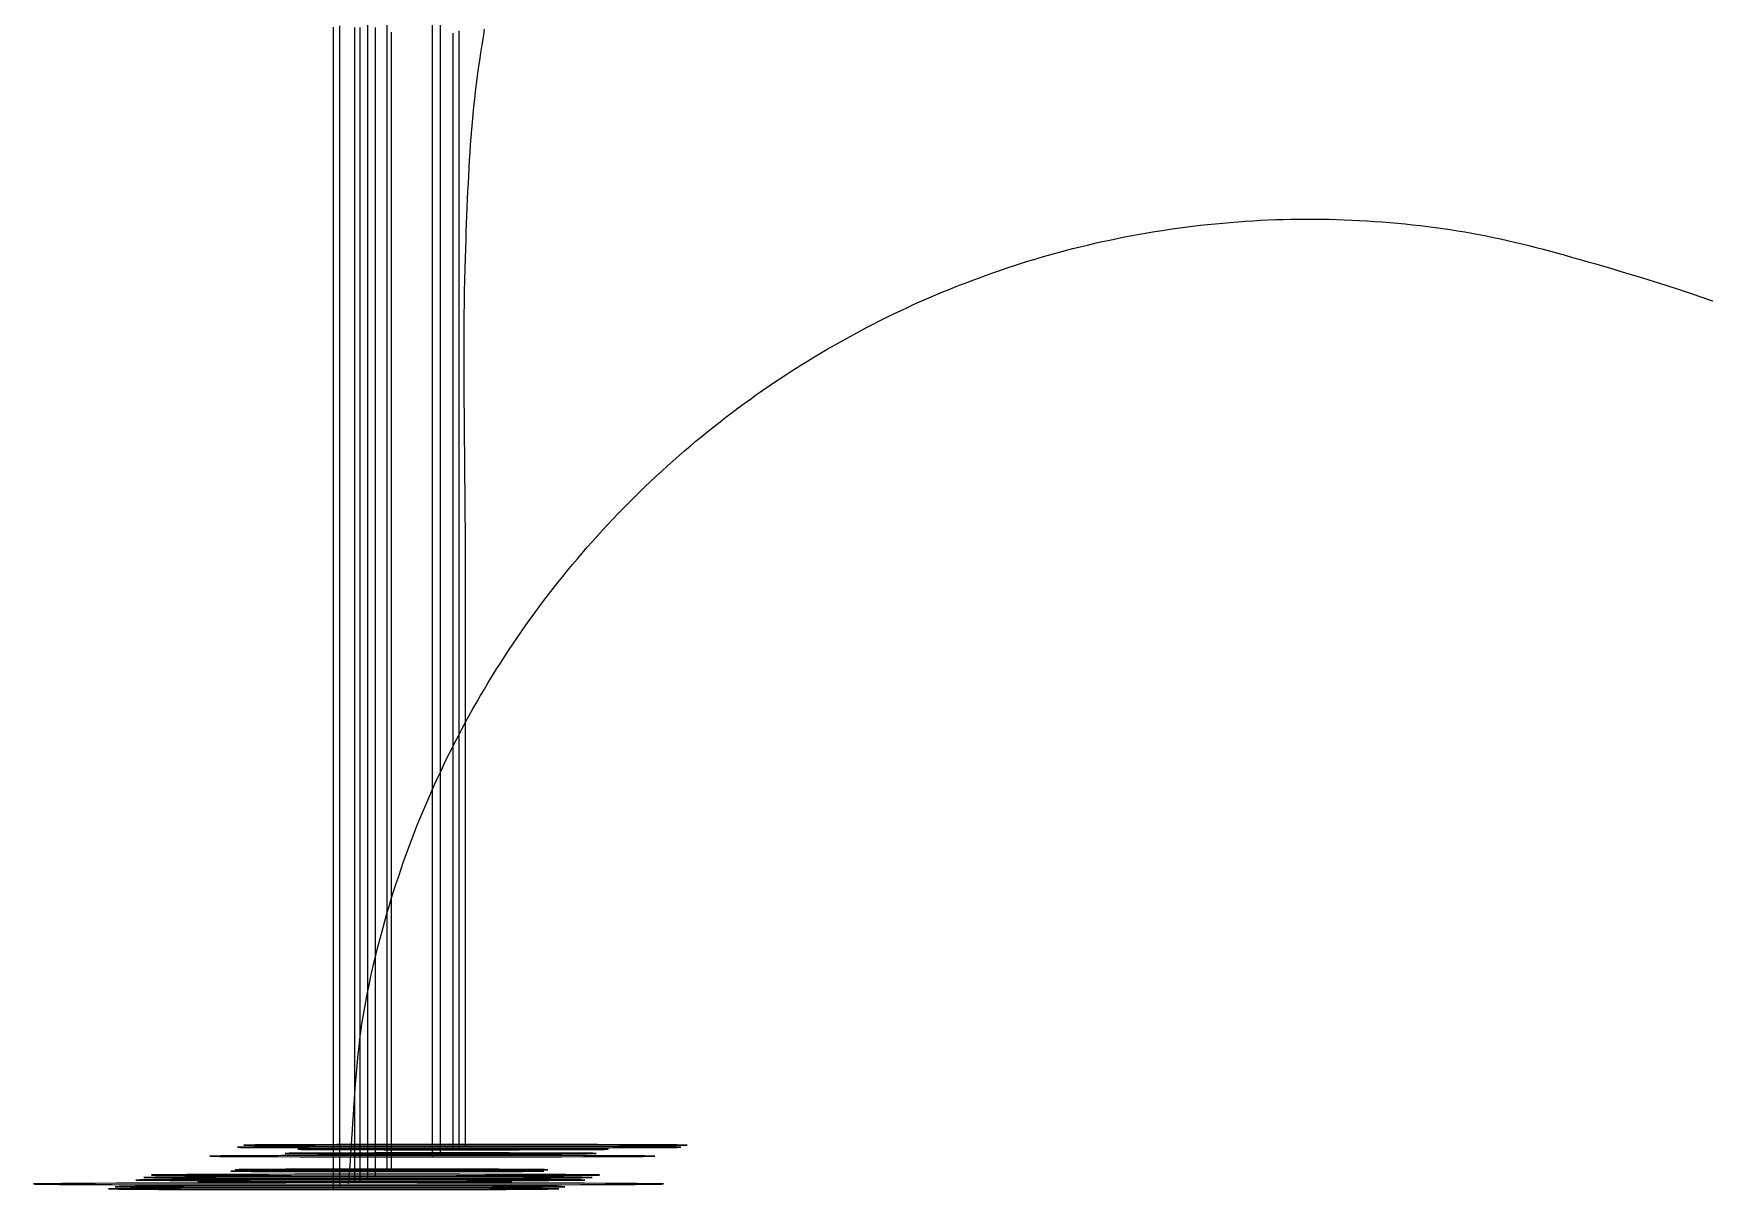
# Model space of a CAD drawing. Header units: millimetres. Extents: x -253 to 256, y -315 to 312.
# Drawn here: x -195.32 to -157.93, y -62.55 to -36.68 of the extents above; entities that cross this region are included whole.
import ezdxf

# ---------------------------------------------------------------- set-up
doc = ezdxf.new("R2010")
doc.units = ezdxf.units.MM
doc.layers.add('SKETCH', color=5, linetype='Continuous')

msp = doc.modelspace()

# ---------------------------------------------------------------- linework, layer by layer
at = {"layer": 'SKETCH', "flags": 128}
for points in [[(-188.603, -62.532), (-188.603, -62.274), (-188.603, -62.017), (-188.603, -61.759), (-188.603, -61.502), (-188.603, -61.245), (-188.603, -60.987), (-188.603, -60.73), (-188.603, -60.472), (-188.603, -60.215), (-188.603, -59.958), (-188.603, -59.7), (-188.603, -59.443), (-188.603, -59.185), (-188.603, -58.928), (-188.603, -58.671), (-188.603, -58.413), (-188.603, -58.156), (-188.603, -57.898), (-188.603, -57.641), (-188.603, -57.384), (-188.603, -57.126), (-188.603, -56.869), (-188.603, -56.611), (-188.603, -56.354), (-188.603, -56.097), (-188.603, -55.839), (-188.603, -55.582), (-188.603, -55.324), (-188.603, -55.067), (-188.603, -54.81), (-188.603, -54.552), (-188.603, -54.295), (-188.603, -54.037), (-188.603, -53.78), (-188.603, -53.523), (-188.603, -53.265), (-188.603, -53.008), (-188.603, -52.75), (-188.603, -52.493), (-188.603, -52.236), (-188.603, -51.978), (-188.603, -51.721), (-188.603, -51.463), (-188.603, -51.206), (-188.603, -50.949), (-188.603, -50.691), (-188.603, -50.434), (-188.603, -50.177), (-188.603, -49.919), (-188.603, -49.662), (-188.603, -49.404), (-188.603, -49.147), (-188.603, -48.89), (-188.603, -48.632), (-188.603, -48.375), (-188.603, -48.117), (-188.603, -47.86), (-188.603, -47.603), (-188.603, -47.345), (-188.603, -47.088), (-188.603, -46.83), (-188.603, -46.573), (-188.603, -46.316), (-188.603, -46.058), (-188.603, -45.801), (-188.603, -45.543), (-188.603, -45.286), (-188.603, -45.029), (-188.603, -44.771), (-188.603, -44.514), (-188.603, -44.256), (-188.603, -43.999), (-188.603, -43.742), (-188.603, -43.484), (-188.603, -43.227), (-188.603, -42.969), (-188.603, -42.712), (-188.603, -42.455), (-188.603, -42.197), (-188.603, -41.94), (-188.603, -41.682), (-188.603, -41.425), (-188.603, -41.168), (-188.603, -40.91), (-188.603, -40.653), (-188.603, -40.395), (-188.603, -40.138), (-188.603, -39.881), (-188.603, -39.623), (-188.603, -39.366), (-188.603, -39.108), (-188.603, -38.851), (-188.603, -38.594), (-188.603, -38.336), (-188.603, -38.079), (-188.603, -37.821), (-188.603, -37.564), (-188.603, -37.307), (-188.603, -37.049), (-188.603, -36.792), (-188.603, -36.535)], [(-188.461, -62.484), (-188.461, -62.227), (-188.461, -61.97), (-188.461, -61.713), (-188.461, -61.455), (-188.461, -61.198), (-188.461, -60.941), (-188.461, -60.684), (-188.461, -60.427), (-188.461, -60.169), (-188.461, -59.912), (-188.461, -59.655), (-188.461, -59.398), (-188.461, -59.141), (-188.461, -58.883), (-188.461, -58.626), (-188.461, -58.369), (-188.461, -58.112), (-188.461, -57.855), (-188.461, -57.597), (-188.461, -57.34), (-188.461, -57.083), (-188.461, -56.826), (-188.461, -56.569), (-188.461, -56.311), (-188.461, -56.054), (-188.461, -55.797), (-188.461, -55.54), (-188.461, -55.283), (-188.461, -55.025), (-188.461, -54.768), (-188.461, -54.511), (-188.461, -54.254), (-188.461, -53.997), (-188.461, -53.739), (-188.461, -53.482), (-188.461, -53.225), (-188.461, -52.968), (-188.461, -52.711), (-188.461, -52.453), (-188.461, -52.196), (-188.461, -51.939), (-188.461, -51.682), (-188.461, -51.425), (-188.461, -51.167), (-188.461, -50.91), (-188.461, -50.653), (-188.461, -50.396), (-188.461, -50.139), (-188.461, -49.881), (-188.461, -49.624), (-188.461, -49.367), (-188.461, -49.11), (-188.461, -48.853), (-188.461, -48.595), (-188.461, -48.338), (-188.461, -48.081), (-188.461, -47.824), (-188.461, -47.567), (-188.461, -47.309), (-188.461, -47.052), (-188.461, -46.795), (-188.461, -46.538), (-188.461, -46.281), (-188.461, -46.023), (-188.461, -45.766), (-188.461, -45.509), (-188.461, -45.252), (-188.461, -44.995), (-188.461, -44.737), (-188.461, -44.48), (-188.461, -44.223), (-188.461, -43.966), (-188.461, -43.709), (-188.461, -43.451), (-188.461, -43.194), (-188.461, -42.937), (-188.461, -42.68), (-188.461, -42.423), (-188.461, -42.165), (-188.461, -41.908), (-188.461, -41.651), (-188.461, -41.394), (-188.461, -41.137), (-188.461, -40.879), (-188.461, -40.622), (-188.461, -40.365), (-188.461, -40.108), (-188.461, -39.851), (-188.461, -39.593), (-188.461, -39.336), (-188.461, -39.079), (-188.461, -38.822), (-188.461, -38.564), (-188.461, -38.307), (-188.461, -38.05), (-188.461, -37.793), (-188.461, -37.536), (-188.461, -37.278), (-188.461, -37.021), (-188.461, -36.764), (-188.461, -36.507)], [(-188.129, -62.374), (-188.129, -62.097), (-188.129, -61.819), (-188.129, -61.541), (-188.129, -61.263), (-188.129, -60.986), (-188.129, -60.708), (-188.129, -60.43), (-188.129, -60.153), (-188.129, -59.875), (-188.129, -59.597), (-188.129, -59.319), (-188.129, -59.042), (-188.129, -58.764), (-188.129, -58.486), (-188.129, -58.209), (-188.129, -57.931), (-188.129, -57.653), (-188.129, -57.376), (-188.129, -57.098), (-188.129, -56.82), (-188.129, -56.542), (-188.129, -56.265), (-188.129, -55.987), (-188.129, -55.709), (-188.129, -55.432), (-188.129, -55.154), (-188.129, -54.876), (-188.129, -54.598), (-188.129, -54.321), (-188.129, -54.043), (-188.129, -53.765), (-188.129, -53.488), (-188.129, -53.21), (-188.129, -52.932), (-188.129, -52.654), (-188.129, -52.377), (-188.129, -52.099), (-188.129, -51.821), (-188.129, -51.544), (-188.129, -51.266), (-188.129, -50.988), (-188.129, -50.711), (-188.129, -50.433), (-188.129, -50.155), (-188.129, -49.877), (-188.129, -49.6), (-188.129, -49.322), (-188.129, -49.044), (-188.129, -48.767), (-188.129, -48.489), (-188.129, -48.211), (-188.129, -47.933), (-188.129, -47.656), (-188.129, -47.378), (-188.129, -47.1), (-188.129, -46.823), (-188.129, -46.545), (-188.129, -46.267), (-188.129, -45.989), (-188.129, -45.712), (-188.129, -45.434), (-188.129, -45.156), (-188.129, -44.879), (-188.129, -44.601), (-188.129, -44.323), (-188.129, -44.046), (-188.129, -43.768), (-188.129, -43.49), (-188.129, -43.212), (-188.129, -42.935), (-188.129, -42.657), (-188.129, -42.379), (-188.129, -42.102), (-188.129, -41.824), (-188.129, -41.546), (-188.129, -41.268), (-188.129, -40.991), (-188.129, -40.713), (-188.129, -40.435), (-188.129, -40.158), (-188.129, -39.88), (-188.129, -39.602), (-188.129, -39.324), (-188.129, -39.047), (-188.129, -38.769), (-188.129, -38.491), (-188.129, -38.214), (-188.129, -37.936), (-188.129, -37.658), (-188.129, -37.381), (-188.129, -37.103), (-188.129, -36.825), (-188.129, -36.547)], [(-188.006, -62.333), (-188.006, -62.076), (-188.006, -61.818), (-188.006, -61.56), (-188.006, -61.302), (-188.006, -61.044), (-188.006, -60.786), (-188.006, -60.528), (-188.006, -60.27), (-188.006, -60.013), (-188.006, -59.755), (-188.006, -59.497), (-188.006, -59.239), (-188.006, -58.981), (-188.006, -58.723), (-188.006, -58.465), (-188.006, -58.207), (-188.006, -57.95), (-188.006, -57.692), (-188.006, -57.434), (-188.006, -57.176), (-188.006, -56.918), (-188.006, -56.66), (-188.006, -56.402), (-188.006, -56.144), (-188.006, -55.886), (-188.006, -55.629), (-188.006, -55.371), (-188.006, -55.113), (-188.006, -54.855), (-188.006, -54.597), (-188.006, -54.339), (-188.006, -54.081), (-188.006, -53.823), (-188.006, -53.565), (-188.006, -53.307), (-188.006, -53.049), (-188.006, -52.791), (-188.006, -52.533), (-188.006, -52.276), (-188.006, -52.018), (-188.006, -51.76), (-188.006, -51.502), (-188.006, -51.244), (-188.006, -50.986), (-188.006, -50.728), (-188.006, -50.47), (-188.006, -50.212), (-188.006, -49.954), (-188.006, -49.696), (-188.006, -49.438), (-188.006, -49.181), (-188.006, -48.923), (-188.006, -48.665), (-188.006, -48.407), (-188.006, -48.149), (-188.006, -47.891), (-188.006, -47.633), (-188.006, -47.375), (-188.006, -47.118), (-188.006, -46.86), (-188.006, -46.602), (-188.006, -46.344), (-188.006, -46.086), (-188.006, -45.828), (-188.006, -45.57), (-188.006, -45.312), (-188.006, -45.055), (-188.006, -44.797), (-188.006, -44.539), (-188.006, -44.281), (-188.006, -44.023), (-188.006, -43.765), (-188.006, -43.507), (-188.006, -43.249), (-188.006, -42.991), (-188.006, -42.733), (-188.006, -42.476), (-188.006, -42.218), (-188.006, -41.96), (-188.006, -41.702), (-188.006, -41.444), (-188.006, -41.186), (-188.006, -40.928), (-188.006, -40.67), (-188.006, -40.412), (-188.006, -40.154), (-188.006, -39.896), (-188.006, -39.638), (-188.006, -39.38), (-188.006, -39.123), (-188.006, -38.865), (-188.006, -38.607), (-188.006, -38.349), (-188.006, -38.091), (-188.006, -37.833), (-188.006, -37.575), (-188.006, -37.317), (-188.006, -37.059), (-188.006, -36.801), (-188.006, -36.543)], [(-187.836, -62.277), (-187.836, -62.019), (-187.836, -61.761), (-187.836, -61.503), (-187.836, -61.245), (-187.836, -60.986), (-187.836, -60.728), (-187.836, -60.47), (-187.836, -60.212), (-187.836, -59.954), (-187.836, -59.696), (-187.836, -59.437), (-187.836, -59.179), (-187.836, -58.921), (-187.836, -58.663), (-187.836, -58.405), (-187.836, -58.147), (-187.836, -57.889), (-187.836, -57.63), (-187.836, -57.372), (-187.836, -57.114), (-187.836, -56.856), (-187.836, -56.598), (-187.836, -56.34), (-187.836, -56.082), (-187.836, -55.823), (-187.836, -55.565), (-187.836, -55.307), (-187.836, -55.049), (-187.836, -54.791), (-187.836, -54.533), (-187.836, -54.275), (-187.836, -54.016), (-187.836, -53.758), (-187.836, -53.5), (-187.836, -53.242), (-187.836, -52.984), (-187.836, -52.726), (-187.836, -52.467), (-187.836, -52.209), (-187.836, -51.951), (-187.836, -51.693), (-187.836, -51.435), (-187.836, -51.177), (-187.836, -50.919), (-187.836, -50.66), (-187.836, -50.402), (-187.836, -50.144), (-187.836, -49.886), (-187.836, -49.628), (-187.836, -49.37), (-187.836, -49.112), (-187.836, -48.853), (-187.836, -48.595), (-187.836, -48.337), (-187.836, -48.079), (-187.836, -47.821), (-187.836, -47.563), (-187.836, -47.305), (-187.836, -47.046), (-187.836, -46.788), (-187.836, -46.53), (-187.836, -46.272), (-187.836, -46.014), (-187.836, -45.756), (-187.836, -45.498), (-187.836, -45.239), (-187.836, -44.981), (-187.836, -44.723), (-187.836, -44.465), (-187.836, -44.207), (-187.836, -43.949), (-187.836, -43.69), (-187.836, -43.432), (-187.836, -43.174), (-187.836, -42.916), (-187.836, -42.658), (-187.836, -42.399), (-187.836, -42.141), (-187.836, -41.883), (-187.836, -41.625), (-187.836, -41.367), (-187.836, -41.109), (-187.836, -40.85), (-187.836, -40.592), (-187.836, -40.334), (-187.836, -40.076), (-187.836, -39.818), (-187.836, -39.559), (-187.836, -39.301), (-187.836, -39.043), (-187.836, -38.785), (-187.836, -38.527), (-187.836, -38.268), (-187.836, -38.01), (-187.836, -37.752), (-187.836, -37.494), (-187.836, -37.236), (-187.836, -36.978), (-187.836, -36.719), (-187.836, -36.461)], [(-187.666, -62.221), (-187.666, -61.953), (-187.666, -61.686), (-187.666, -61.418), (-187.666, -61.151), (-187.666, -60.883), (-187.666, -60.616), (-187.666, -60.348), (-187.666, -60.081), (-187.666, -59.813), (-187.666, -59.546), (-187.666, -59.278), (-187.666, -59.011), (-187.666, -58.743), (-187.666, -58.476), (-187.666, -58.208), (-187.666, -57.941), (-187.666, -57.673), (-187.666, -57.406), (-187.666, -57.139), (-187.666, -56.871), (-187.666, -56.604), (-187.666, -56.336), (-187.666, -56.069), (-187.666, -55.801), (-187.666, -55.534), (-187.666, -55.266), (-187.666, -54.999), (-187.666, -54.731), (-187.666, -54.464), (-187.666, -54.196), (-187.666, -53.929), (-187.666, -53.661), (-187.666, -53.394), (-187.666, -53.127), (-187.666, -52.859), (-187.666, -52.592), (-187.666, -52.324), (-187.666, -52.057), (-187.666, -51.789), (-187.666, -51.522), (-187.666, -51.254), (-187.666, -50.987), (-187.666, -50.72), (-187.666, -50.452), (-187.666, -50.185), (-187.666, -49.917), (-187.666, -49.65), (-187.666, -49.382), (-187.666, -49.115), (-187.666, -48.847), (-187.666, -48.58), (-187.666, -48.312), (-187.666, -48.045), (-187.666, -47.777), (-187.666, -47.51), (-187.666, -47.242), (-187.666, -46.975), (-187.666, -46.707), (-187.666, -46.44), (-187.666, -46.172), (-187.666, -45.905), (-187.666, -45.637), (-187.666, -45.37), (-187.666, -45.102), (-187.666, -44.835), (-187.666, -44.567), (-187.666, -44.3), (-187.666, -44.032), (-187.666, -43.765), (-187.666, -43.498), (-187.666, -43.23), (-187.666, -42.963), (-187.666, -42.695), (-187.666, -42.428), (-187.666, -42.16), (-187.666, -41.893), (-187.666, -41.625), (-187.666, -41.358), (-187.666, -41.09), (-187.666, -40.823), (-187.666, -40.555), (-187.666, -40.288), (-187.666, -40.02), (-187.666, -39.753), (-187.666, -39.485), (-187.666, -39.218), (-187.666, -38.95), (-187.666, -38.683), (-187.666, -38.415), (-187.666, -38.148), (-187.666, -37.88), (-187.666, -37.613), (-187.666, -37.345), (-187.666, -37.078), (-187.666, -36.81), (-187.666, -36.543)], [(-187.403, -62.134), (-187.403, -61.857), (-187.403, -61.58), (-187.403, -61.304), (-187.403, -61.027), (-187.403, -60.75), (-187.403, -60.474), (-187.403, -60.197), (-187.403, -59.92), (-187.403, -59.644), (-187.403, -59.367), (-187.403, -59.091), (-187.403, -58.814), (-187.403, -58.537), (-187.403, -58.261), (-187.403, -57.984), (-187.403, -57.707), (-187.403, -57.431), (-187.403, -57.154), (-187.403, -56.877), (-187.403, -56.601), (-187.403, -56.324), (-187.403, -56.048), (-187.403, -55.771), (-187.403, -55.494), (-187.403, -55.218), (-187.403, -54.941), (-187.403, -54.664), (-187.403, -54.388), (-187.403, -54.111), (-187.403, -53.834), (-187.403, -53.558), (-187.403, -53.281), (-187.403, -53.005), (-187.403, -52.728), (-187.403, -52.451), (-187.403, -52.175), (-187.403, -51.898), (-187.403, -51.621), (-187.403, -51.345), (-187.403, -51.068), (-187.403, -50.791), (-187.403, -50.515), (-187.403, -50.238), (-187.403, -49.962), (-187.403, -49.685), (-187.403, -49.408), (-187.403, -49.132), (-187.403, -48.855), (-187.403, -48.578), (-187.403, -48.302), (-187.403, -48.025), (-187.403, -47.748), (-187.403, -47.472), (-187.403, -47.195), (-187.403, -46.919), (-187.403, -46.642), (-187.403, -46.365), (-187.403, -46.089), (-187.403, -45.812), (-187.403, -45.535), (-187.403, -45.259), (-187.403, -44.982), (-187.403, -44.705), (-187.403, -44.429), (-187.403, -44.152), (-187.403, -43.876), (-187.403, -43.599), (-187.403, -43.322), (-187.403, -43.046), (-187.403, -42.769), (-187.403, -42.492), (-187.403, -42.216), (-187.403, -41.939), (-187.403, -41.662), (-187.403, -41.386), (-187.403, -41.109), (-187.403, -40.833), (-187.403, -40.556), (-187.403, -40.279), (-187.403, -40.003), (-187.403, -39.726), (-187.403, -39.449), (-187.403, -39.173), (-187.403, -38.896), (-187.403, -38.619), (-187.403, -38.343), (-187.403, -38.066), (-187.403, -37.79), (-187.403, -37.513), (-187.403, -37.236), (-187.403, -36.96), (-187.403, -36.683), (-187.403, -36.406)], [(-186.394, -61.799), (-186.394, -61.543), (-186.394, -61.287), (-186.394, -61.031), (-186.394, -60.774), (-186.394, -60.518), (-186.394, -60.262), (-186.394, -60.006), (-186.394, -59.75), (-186.394, -59.494), (-186.394, -59.237), (-186.394, -58.981), (-186.394, -58.725), (-186.394, -58.469), (-186.394, -58.213), (-186.394, -57.957), (-186.394, -57.7), (-186.394, -57.444), (-186.394, -57.188), (-186.394, -56.932), (-186.394, -56.676), (-186.394, -56.42), (-186.394, -56.163), (-186.394, -55.907), (-186.394, -55.651), (-186.394, -55.395), (-186.394, -55.139), (-186.394, -54.883), (-186.394, -54.626), (-186.394, -54.37), (-186.394, -54.114), (-186.394, -53.858), (-186.394, -53.602), (-186.394, -53.346), (-186.394, -53.089), (-186.394, -52.833), (-186.394, -52.577), (-186.394, -52.321), (-186.394, -52.065), (-186.394, -51.809), (-186.394, -51.552), (-186.394, -51.296), (-186.394, -51.04), (-186.394, -50.784), (-186.394, -50.528), (-186.394, -50.272), (-186.394, -50.015), (-186.394, -49.759), (-186.394, -49.503), (-186.394, -49.247), (-186.394, -48.991), (-186.394, -48.735), (-186.394, -48.478), (-186.394, -48.222), (-186.394, -47.966), (-186.394, -47.71), (-186.394, -47.454), (-186.394, -47.198), (-186.394, -46.941), (-186.394, -46.685), (-186.394, -46.429), (-186.394, -46.173), (-186.394, -45.917), (-186.394, -45.661), (-186.394, -45.404), (-186.394, -45.148), (-186.394, -44.892), (-186.394, -44.636), (-186.394, -44.38), (-186.394, -44.124), (-186.394, -43.867), (-186.394, -43.611), (-186.394, -43.355), (-186.394, -43.099), (-186.394, -42.843), (-186.394, -42.586), (-186.394, -42.33), (-186.394, -42.074), (-186.394, -41.818), (-186.394, -41.562), (-186.394, -41.305), (-186.394, -41.049), (-186.394, -40.793), (-186.394, -40.537), (-186.394, -40.281), (-186.394, -40.024), (-186.394, -39.768), (-186.394, -39.512), (-186.394, -39.256), (-186.394, -39), (-186.394, -38.743), (-186.394, -38.487), (-186.394, -38.231), (-186.394, -37.975), (-186.394, -37.718), (-186.394, -37.462), (-186.394, -37.206), (-186.394, -36.95), (-186.394, -36.694), (-186.394, -36.438)], [(-186.209, -61.738), (-186.209, -61.463), (-186.209, -61.188), (-186.209, -60.913), (-186.209, -60.638), (-186.209, -60.363), (-186.209, -60.088), (-186.209, -59.814), (-186.209, -59.539), (-186.209, -59.264), (-186.209, -58.989), (-186.209, -58.714), (-186.209, -58.439), (-186.209, -58.164), (-186.209, -57.889), (-186.209, -57.615), (-186.209, -57.34), (-186.209, -57.065), (-186.209, -56.79), (-186.209, -56.515), (-186.209, -56.24), (-186.209, -55.965), (-186.209, -55.69), (-186.209, -55.416), (-186.209, -55.141), (-186.209, -54.866), (-186.209, -54.591), (-186.209, -54.316), (-186.209, -54.041), (-186.209, -53.766), (-186.209, -53.491), (-186.209, -53.217), (-186.209, -52.942), (-186.209, -52.667), (-186.209, -52.392), (-186.209, -52.117), (-186.209, -51.842), (-186.209, -51.567), (-186.209, -51.292), (-186.209, -51.018), (-186.209, -50.743), (-186.209, -50.468), (-186.209, -50.193), (-186.209, -49.918), (-186.209, -49.643), (-186.209, -49.368), (-186.209, -49.093), (-186.209, -48.819), (-186.209, -48.544), (-186.209, -48.269), (-186.209, -47.994), (-186.209, -47.719), (-186.209, -47.444), (-186.209, -47.169), (-186.209, -46.894), (-186.209, -46.62), (-186.209, -46.345), (-186.209, -46.07), (-186.209, -45.795), (-186.209, -45.52), (-186.209, -45.245), (-186.209, -44.97), (-186.209, -44.695), (-186.209, -44.421), (-186.209, -44.146), (-186.209, -43.871), (-186.209, -43.596), (-186.209, -43.321), (-186.209, -43.046), (-186.209, -42.771), (-186.209, -42.496), (-186.209, -42.222), (-186.209, -41.947), (-186.209, -41.672), (-186.209, -41.397), (-186.209, -41.122), (-186.209, -40.847), (-186.209, -40.572), (-186.209, -40.297), (-186.209, -40.023), (-186.209, -39.748), (-186.209, -39.473), (-186.209, -39.198), (-186.209, -38.923), (-186.209, -38.648), (-186.209, -38.373), (-186.209, -38.098), (-186.209, -37.824), (-186.209, -37.549), (-186.209, -37.274), (-186.209, -36.999), (-186.209, -36.724), (-186.209, -36.449)], [(-185.792, -61.6), (-185.792, -61.345), (-185.792, -61.09), (-185.792, -60.835), (-185.792, -60.58), (-185.792, -60.325), (-185.792, -60.071), (-185.792, -59.816), (-185.792, -59.561), (-185.792, -59.306), (-185.792, -59.051), (-185.792, -58.796), (-185.792, -58.542), (-185.792, -58.287), (-185.792, -58.032), (-185.792, -57.777), (-185.792, -57.522), (-185.792, -57.267), (-185.792, -57.012), (-185.792, -56.758), (-185.792, -56.503), (-185.792, -56.248), (-185.792, -55.993), (-185.792, -55.738), (-185.792, -55.483), (-185.792, -55.228), (-185.792, -54.974), (-185.792, -54.719), (-185.792, -54.464), (-185.792, -54.209), (-185.792, -53.954), (-185.792, -53.699), (-185.792, -53.444), (-185.792, -53.189), (-185.792, -52.935), (-185.792, -52.68), (-185.792, -52.425), (-185.792, -52.17), (-185.792, -51.915), (-185.792, -51.66), (-185.792, -51.405), (-185.792, -51.15), (-185.792, -50.895), (-185.792, -50.641), (-185.792, -50.386), (-185.792, -50.131), (-185.792, -49.876), (-185.792, -49.621), (-185.792, -49.366), (-185.792, -49.111), (-185.792, -48.856), (-185.792, -48.602), (-185.792, -48.347), (-185.792, -48.092), (-185.792, -47.837), (-185.792, -47.582), (-185.792, -47.327), (-185.792, -47.073), (-185.792, -46.818), (-185.792, -46.563), (-185.792, -46.308), (-185.792, -46.053), (-185.792, -45.798), (-185.792, -45.543), (-185.792, -45.289), (-185.792, -45.034), (-185.792, -44.779), (-185.792, -44.524), (-185.792, -44.269), (-185.792, -44.014), (-185.792, -43.76), (-185.792, -43.505), (-185.792, -43.25), (-185.792, -42.995), (-185.792, -42.74), (-185.792, -42.485), (-185.792, -42.23), (-185.792, -41.975), (-185.792, -41.721), (-185.792, -41.466), (-185.792, -41.211), (-185.792, -40.956), (-185.792, -40.701), (-185.792, -40.446), (-185.792, -40.191), (-185.792, -39.936), (-185.792, -39.681), (-185.792, -39.427), (-185.792, -39.172), (-185.792, -38.917), (-185.792, -38.662), (-185.792, -38.407), (-185.792, -38.152), (-185.792, -37.897), (-185.792, -37.642), (-185.792, -37.388), (-185.792, -37.133), (-185.792, -36.878), (-185.792, -36.623)], [(-185.654, -61.554), (-185.654, -61.278), (-185.654, -61.002), (-185.654, -60.726), (-185.654, -60.451), (-185.654, -60.175), (-185.654, -59.899), (-185.654, -59.623), (-185.654, -59.347), (-185.654, -59.072), (-185.654, -58.796), (-185.654, -58.52), (-185.654, -58.244), (-185.654, -57.968), (-185.654, -57.693), (-185.654, -57.417), (-185.654, -57.141), (-185.654, -56.865), (-185.654, -56.589), (-185.654, -56.314), (-185.654, -56.038), (-185.654, -55.762), (-185.654, -55.486), (-185.654, -55.211), (-185.654, -54.935), (-185.654, -54.659), (-185.654, -54.383), (-185.654, -54.107), (-185.654, -53.832), (-185.654, -53.556), (-185.654, -53.28), (-185.654, -53.004), (-185.654, -52.729), (-185.654, -52.453), (-185.654, -52.177), (-185.654, -51.901), (-185.654, -51.626), (-185.654, -51.35), (-185.654, -51.074), (-185.654, -50.798), (-185.654, -50.523), (-185.654, -50.247), (-185.654, -49.971), (-185.654, -49.695), (-185.654, -49.42), (-185.654, -49.144), (-185.654, -48.868), (-185.654, -48.592), (-185.654, -48.317), (-185.654, -48.04), (-185.655, -47.76), (-185.657, -47.479), (-185.659, -47.196), (-185.661, -46.912), (-185.664, -46.627), (-185.666, -46.342), (-185.669, -46.056), (-185.672, -45.77), (-185.675, -45.484), (-185.677, -45.199), (-185.68, -44.915), (-185.681, -44.632), (-185.683, -44.351), (-185.684, -44.072), (-185.684, -43.795), (-185.684, -43.52), (-185.683, -43.249), (-185.681, -42.98), (-185.678, -42.715), (-185.674, -42.454), (-185.668, -42.198), (-185.662, -41.945), (-185.654, -41.698), (-185.647, -41.503), (-185.64, -41.311), (-185.634, -41.122), (-185.627, -40.935), (-185.62, -40.751), (-185.612, -40.569), (-185.605, -40.39), (-185.597, -40.212), (-185.588, -40.035), (-185.579, -39.86), (-185.57, -39.687), (-185.56, -39.514), (-185.549, -39.342), (-185.537, -39.171), (-185.524, -39.001), (-185.511, -38.831), (-185.496, -38.661), (-185.48, -38.491), (-185.463, -38.32), (-185.445, -38.15), (-185.426, -37.979), (-185.405, -37.806), (-185.383, -37.633), (-185.359, -37.459), (-185.335, -37.284), (-185.309, -37.11), (-185.281, -36.935), (-185.253, -36.76), (-185.224, -36.585)], [(-187.309, -62.102), (-187.309, -61.843), (-187.309, -61.583), (-187.309, -61.323), (-187.309, -61.064), (-187.309, -60.804), (-187.309, -60.544), (-187.309, -60.285), (-187.309, -60.025), (-187.309, -59.765), (-187.309, -59.506), (-187.309, -59.246), (-187.309, -58.986), (-187.309, -58.727), (-187.309, -58.467), (-187.309, -58.207), (-187.309, -57.948), (-187.309, -57.688), (-187.309, -57.428), (-187.309, -57.169), (-187.309, -56.909), (-187.309, -56.649), (-187.309, -56.39), (-187.309, -56.13), (-187.309, -55.87), (-187.309, -55.611), (-187.309, -55.351), (-187.309, -55.091), (-187.309, -54.831), (-187.309, -54.572), (-187.309, -54.312), (-187.309, -54.052), (-187.309, -53.793), (-187.309, -53.533), (-187.309, -53.273), (-187.309, -53.014), (-187.309, -52.754), (-187.309, -52.494), (-187.309, -52.235), (-187.309, -51.975), (-187.309, -51.715), (-187.309, -51.456), (-187.309, -51.196), (-187.309, -50.936), (-187.309, -50.677), (-187.309, -50.417), (-187.309, -50.157), (-187.309, -49.898), (-187.309, -49.638), (-187.309, -49.378), (-187.309, -49.118), (-187.309, -48.859), (-187.309, -48.599), (-187.309, -48.339), (-187.309, -48.08), (-187.309, -47.82), (-187.309, -47.56), (-187.309, -47.3), (-187.309, -47.041), (-187.309, -46.781), (-187.309, -46.521), (-187.309, -46.262), (-187.309, -46.002), (-187.309, -45.742), (-187.309, -45.482), (-187.309, -45.223), (-187.309, -44.963), (-187.309, -44.703), (-187.309, -44.443), (-187.309, -44.184), (-187.309, -43.924), (-187.309, -43.664), (-187.309, -43.405), (-187.309, -43.145), (-187.309, -42.885), (-187.309, -42.626), (-187.309, -42.366), (-187.309, -42.106), (-187.309, -41.847), (-187.309, -41.587), (-187.309, -41.327), (-187.309, -41.067), (-187.309, -40.808), (-187.309, -40.548), (-187.309, -40.288), (-187.309, -40.029), (-187.309, -39.769), (-187.309, -39.509), (-187.309, -39.25), (-187.309, -38.99), (-187.309, -38.73), (-187.309, -38.471), (-187.309, -38.211), (-187.309, -37.951), (-187.309, -37.692), (-187.309, -37.432), (-187.309, -37.172), (-187.309, -36.913), (-187.309, -36.653)], [(-185.931, -61.646), (-185.931, -61.371), (-185.931, -61.097), (-185.931, -60.822), (-185.931, -60.548), (-185.931, -60.273), (-185.931, -59.999), (-185.931, -59.724), (-185.931, -59.45), (-185.931, -59.175), (-185.931, -58.901), (-185.931, -58.626), (-185.931, -58.352), (-185.931, -58.078), (-185.931, -57.803), (-185.931, -57.529), (-185.931, -57.254), (-185.931, -56.98), (-185.931, -56.705), (-185.931, -56.431), (-185.931, -56.156), (-185.931, -55.882), (-185.931, -55.607), (-185.931, -55.333), (-185.931, -55.058), (-185.931, -54.784), (-185.931, -54.509), (-185.931, -54.235), (-185.931, -53.961), (-185.931, -53.686), (-185.931, -53.412), (-185.931, -53.137), (-185.931, -52.863), (-185.931, -52.588), (-185.931, -52.314), (-185.931, -52.039), (-185.931, -51.765), (-185.931, -51.49), (-185.931, -51.216), (-185.931, -50.941), (-185.931, -50.667), (-185.931, -50.393), (-185.931, -50.118), (-185.931, -49.844), (-185.931, -49.569), (-185.931, -49.295), (-185.931, -49.02), (-185.931, -48.746), (-185.931, -48.471), (-185.931, -48.197), (-185.931, -47.922), (-185.931, -47.648), (-185.931, -47.373), (-185.931, -47.099), (-185.931, -46.825), (-185.931, -46.55), (-185.931, -46.276), (-185.931, -46.001), (-185.931, -45.727), (-185.931, -45.452), (-185.931, -45.178), (-185.931, -44.903), (-185.931, -44.629), (-185.931, -44.354), (-185.931, -44.08), (-185.931, -43.805), (-185.931, -43.531), (-185.931, -43.256), (-185.931, -42.982), (-185.931, -42.708), (-185.931, -42.433), (-185.931, -42.159), (-185.931, -41.884), (-185.931, -41.61), (-185.931, -41.335), (-185.931, -41.061), (-185.931, -40.786), (-185.931, -40.512), (-185.931, -40.237), (-185.931, -39.963), (-185.931, -39.688), (-185.931, -39.414), (-185.931, -39.14), (-185.931, -38.865), (-185.931, -38.591), (-185.931, -38.316), (-185.931, -38.042), (-185.931, -37.767), (-185.931, -37.493), (-185.931, -37.218), (-185.931, -36.944), (-185.931, -36.669)], [(-188.271, -62.421), (-188.255, -62.251), (-188.241, -62.081), (-188.228, -61.911), (-188.215, -61.74), (-188.203, -61.569), (-188.192, -61.398), (-188.181, -61.227), (-188.17, -61.056), (-188.159, -60.885), (-188.148, -60.715), (-188.136, -60.544), (-188.125, -60.373), (-188.112, -60.202), (-188.099, -60.032), (-188.084, -59.862), (-188.069, -59.692), (-188.052, -59.522), (-188.034, -59.352), (-188.014, -59.183), (-187.992, -59.014), (-187.968, -58.846), (-187.942, -58.678), (-187.914, -58.51), (-187.884, -58.343), (-187.851, -58.176), (-187.817, -58.009), (-187.782, -57.843), (-187.745, -57.676), (-187.707, -57.509), (-187.667, -57.343), (-187.627, -57.177), (-187.584, -57.011), (-187.541, -56.845), (-187.496, -56.68), (-187.45, -56.515), (-187.403, -56.35), (-187.354, -56.186), (-187.305, -56.022), (-187.253, -55.858), (-187.201, -55.695), (-187.147, -55.533), (-187.093, -55.371), (-187.036, -55.209), (-186.979, -55.048), (-186.921, -54.888), (-186.861, -54.729), (-186.8, -54.57), (-186.738, -54.412), (-186.674, -54.254), (-186.61, -54.097), (-186.543, -53.94), (-186.476, -53.783), (-186.407, -53.627), (-186.337, -53.471), (-186.266, -53.315), (-186.193, -53.16), (-186.12, -53.006), (-186.045, -52.852), (-185.968, -52.699), (-185.891, -52.546), (-185.812, -52.394), (-185.732, -52.242), (-185.651, -52.091), (-185.569, -51.941), (-185.486, -51.792), (-185.402, -51.643), (-185.316, -51.495), (-185.23, -51.348), (-185.142, -51.202), (-185.053, -51.056), (-184.963, -50.912), (-184.873, -50.768), (-184.781, -50.626), (-184.688, -50.483), (-184.593, -50.342), (-184.497, -50.201), (-184.4, -50.06), (-184.302, -49.921), (-184.203, -49.781), (-184.103, -49.643), (-184.001, -49.505), (-183.899, -49.369), (-183.795, -49.232), (-183.69, -49.097), (-183.584, -48.963), (-183.477, -48.829), (-183.369, -48.696), (-183.26, -48.564), (-183.15, -48.433), (-183.04, -48.304), (-182.928, -48.175), (-182.815, -48.047), (-182.702, -47.92), (-182.587, -47.794), (-182.472, -47.669), (-182.356, -47.545), (-182.239, -47.422), (-182.12, -47.3), (-182.001, -47.179), (-181.881, -47.059), (-181.759, -46.939), (-181.637, -46.821), (-181.513, -46.703), (-181.388, -46.586), (-181.263, -46.47), (-181.136, -46.355), (-181.009, -46.241), (-180.881, -46.128), (-180.751, -46.016), (-180.621, -45.905), (-180.491, -45.796), (-180.359, -45.687), (-180.226, -45.579), (-180.093, -45.472), (-179.959, -45.367), (-179.825, -45.263), (-179.689, -45.16), (-179.553, -45.058), (-179.417, -44.957), (-179.279, -44.858), (-179.141, -44.759), (-179.002, -44.662), (-178.862, -44.566), (-178.721, -44.47), (-178.579, -44.376), (-178.437, -44.283), (-178.293, -44.191), (-178.149, -44.099), (-178.004, -44.01), (-177.858, -43.921), (-177.711, -43.833), (-177.564, -43.746), (-177.416, -43.661), (-177.267, -43.577), (-177.118, -43.494), (-176.968, -43.412), (-176.818, -43.331), (-176.667, -43.252), (-176.516, -43.174), (-176.364, -43.097), (-176.212, -43.021), (-176.059, -42.947), (-175.906, -42.874), (-175.752, -42.802), (-175.598, -42.732), (-175.443, -42.663), (-175.288, -42.595), (-175.131, -42.528), (-174.974, -42.462), (-174.817, -42.398), (-174.658, -42.334), (-174.499, -42.272), (-174.34, -42.211), (-174.18, -42.152), (-174.02, -42.093), (-173.859, -42.036), (-173.697, -41.98), (-173.536, -41.926), (-173.373, -41.872), (-173.211, -41.82), (-173.048, -41.77), (-172.885, -41.72), (-172.722, -41.672), (-172.558, -41.626), (-172.394, -41.581), (-172.23, -41.537), (-172.066, -41.494), (-171.902, -41.453), (-171.737, -41.413), (-171.572, -41.374), (-171.407, -41.337), (-171.24, -41.301), (-171.074, -41.267), (-170.907, -41.233), (-170.74, -41.201), (-170.572, -41.17), (-170.404, -41.141), (-170.235, -41.113), (-170.067, -41.086), (-169.898, -41.06), (-169.729, -41.036), (-169.56, -41.013), (-169.391, -40.992), (-169.221, -40.972), (-169.052, -40.953), (-168.882, -40.936), (-168.713, -40.92), (-168.543, -40.905), (-168.374, -40.891), (-168.205, -40.879), (-168.035, -40.869), (-167.866, -40.86), (-167.697, -40.852), (-167.528, -40.845), (-167.358, -40.84), (-167.188, -40.836), (-167.018, -40.834), (-166.848, -40.832), (-166.678, -40.833), (-166.507, -40.834), (-166.337, -40.837), (-166.166, -40.841), (-165.996, -40.847), (-165.825, -40.854), (-165.655, -40.862), (-165.484, -40.872), (-165.314, -40.883), (-165.144, -40.895), (-164.974, -40.909), (-164.804, -40.924), (-164.635, -40.94), (-164.466, -40.958), (-164.297, -40.977), (-164.128, -40.997), (-163.96, -41.019), (-163.792, -41.042), (-163.626, -41.066), (-163.461, -41.092), (-163.298, -41.119), (-163.137, -41.148), (-162.976, -41.178), (-162.816, -41.209), (-162.657, -41.242), (-162.499, -41.277), (-162.341, -41.312), (-162.182, -41.349), (-162.023, -41.387), (-161.864, -41.427), (-161.704, -41.467), (-161.543, -41.509), (-161.381, -41.553), (-161.217, -41.597), (-161.052, -41.643), (-160.885, -41.69), (-160.715, -41.738), (-160.543, -41.787), (-160.368, -41.837), (-160.191, -41.889), (-160.01, -41.941), (-159.826, -41.995), (-159.577, -42.069), (-159.322, -42.146), (-159.062, -42.228), (-158.797, -42.313), (-158.527, -42.401), (-158.254, -42.492), (-157.976, -42.585), (-157.695, -42.681)], [(-185.746, -61.584), (-186.369, -61.584), (-186.983, -61.585), (-187.578, -61.585), (-188.145, -61.586), (-188.674, -61.587), (-189.159, -61.588), (-189.59, -61.59), (-189.961, -61.591), (-190.267, -61.593), (-190.502, -61.595), (-190.663, -61.597), (-190.747, -61.599), (-190.753, -61.601), (-190.681, -61.602), (-190.532, -61.604), (-190.307, -61.606), (-190.012, -61.608), (-189.65, -61.609), (-189.227, -61.611), (-188.75, -61.612), (-188.227, -61.613), (-187.664, -61.614), (-187.073, -61.614), (-186.461, -61.615), (-185.839, -61.615), (-185.215, -61.615), (-184.601, -61.614), (-184.006, -61.614), (-183.439, -61.613), (-182.909, -61.612), (-182.425, -61.611), (-181.993, -61.609), (-181.622, -61.608), (-181.317, -61.606), (-181.082, -61.604), (-180.921, -61.602), (-180.837, -61.601), (-180.832, -61.599), (-180.904, -61.597), (-181.054, -61.595), (-181.278, -61.593), (-181.574, -61.591), (-181.936, -61.59), (-182.359, -61.588), (-182.836, -61.587), (-183.359, -61.586), (-183.921, -61.585), (-184.513, -61.585), (-185.124, -61.584), (-185.746, -61.584)], [(-185.608, -61.538), (-186.23, -61.539), (-186.844, -61.539), (-187.438, -61.54), (-188.005, -61.54), (-188.534, -61.541), (-189.018, -61.543), (-189.449, -61.544), (-189.82, -61.546), (-190.125, -61.547), (-190.36, -61.549), (-190.521, -61.551), (-190.605, -61.553), (-190.611, -61.555), (-190.539, -61.557), (-190.39, -61.558), (-190.166, -61.56), (-189.871, -61.562), (-189.509, -61.563), (-189.086, -61.565), (-188.61, -61.566), (-188.086, -61.567), (-187.525, -61.568), (-186.933, -61.569), (-186.322, -61.569), (-185.7, -61.569), (-185.077, -61.569), (-184.464, -61.569), (-183.869, -61.568), (-183.302, -61.567), (-182.773, -61.566), (-182.289, -61.565), (-181.858, -61.563), (-181.487, -61.562), (-181.182, -61.56), (-180.947, -61.558), (-180.786, -61.557), (-180.703, -61.555), (-180.697, -61.553), (-180.77, -61.551), (-180.919, -61.549), (-181.143, -61.547), (-181.439, -61.546), (-181.8, -61.544), (-182.223, -61.543), (-182.7, -61.541), (-183.223, -61.54), (-183.784, -61.54), (-184.375, -61.539), (-184.986, -61.539), (-185.608, -61.538)], [(-185.899, -61.635), (-186.417, -61.635), (-186.926, -61.635), (-187.411, -61.636), (-187.864, -61.637), (-188.274, -61.638), (-188.631, -61.639), (-188.928, -61.64), (-189.158, -61.642), (-189.316, -61.643), (-189.399, -61.645), (-189.404, -61.646), (-189.331, -61.648), (-189.182, -61.649), (-188.961, -61.651), (-188.672, -61.652), (-188.322, -61.653), (-187.918, -61.654), (-187.47, -61.655), (-186.988, -61.656), (-186.482, -61.656), (-185.963, -61.656), (-185.444, -61.656), (-184.936, -61.656), (-184.45, -61.655), (-183.997, -61.654), (-183.587, -61.653), (-183.23, -61.652), (-182.933, -61.651), (-182.703, -61.649), (-182.545, -61.648), (-182.463, -61.646), (-182.458, -61.645), (-182.531, -61.643), (-182.68, -61.642), (-182.901, -61.64), (-183.19, -61.639), (-183.54, -61.638), (-183.944, -61.637), (-184.392, -61.636), (-184.874, -61.635), (-185.38, -61.635), (-185.899, -61.635)], [(-186.348, -61.784), (-186.973, -61.784), (-187.588, -61.784), (-188.185, -61.785), (-188.754, -61.786), (-189.285, -61.787), (-189.771, -61.788), (-190.204, -61.789), (-190.577, -61.791), (-190.883, -61.793), (-191.119, -61.794), (-191.281, -61.796), (-191.365, -61.798), (-191.371, -61.8), (-191.299, -61.802), (-191.149, -61.804), (-190.924, -61.806), (-190.628, -61.807), (-190.265, -61.809), (-189.84, -61.81), (-189.362, -61.812), (-188.836, -61.813), (-188.272, -61.813), (-187.679, -61.814), (-187.065, -61.814), (-186.441, -61.815), (-185.816, -61.814), (-185.199, -61.814), (-184.602, -61.813), (-184.033, -61.813), (-183.502, -61.812), (-183.016, -61.81), (-182.583, -61.809), (-182.211, -61.807), (-181.904, -61.806), (-181.668, -61.804), (-181.507, -61.802), (-181.423, -61.8), (-181.417, -61.798), (-181.49, -61.796), (-181.64, -61.794), (-181.865, -61.793), (-182.162, -61.791), (-182.525, -61.789), (-182.949, -61.788), (-183.428, -61.787), (-183.953, -61.786), (-184.517, -61.785), (-185.11, -61.784), (-185.724, -61.784), (-186.348, -61.784)], [(-186.176, -61.727), (-186.696, -61.727), (-187.205, -61.727), (-187.691, -61.728), (-188.145, -61.729), (-188.555, -61.73), (-188.913, -61.731), (-189.21, -61.732), (-189.441, -61.734), (-189.599, -61.735), (-189.682, -61.737), (-189.687, -61.738), (-189.614, -61.74), (-189.465, -61.742), (-189.243, -61.743), (-188.954, -61.744), (-188.603, -61.746), (-188.199, -61.747), (-187.75, -61.747), (-187.267, -61.748), (-186.76, -61.748), (-186.241, -61.748), (-185.721, -61.748), (-185.212, -61.748), (-184.725, -61.747), (-184.272, -61.747), (-183.862, -61.746), (-183.504, -61.744), (-183.206, -61.743), (-182.976, -61.742), (-182.818, -61.74), (-182.736, -61.738), (-182.731, -61.737), (-182.804, -61.735), (-182.953, -61.734), (-183.174, -61.732), (-183.464, -61.731), (-183.815, -61.73), (-184.219, -61.729), (-184.667, -61.728), (-185.151, -61.727), (-185.657, -61.727), (-186.176, -61.727)], [(-188.205, -62.399), (-188.941, -62.399), (-189.671, -62.4), (-190.385, -62.4), (-191.076, -62.401), (-191.736, -62.402), (-192.358, -62.404), (-192.936, -62.405), (-193.463, -62.407), (-193.932, -62.408), (-194.34, -62.41), (-194.681, -62.412), (-194.952, -62.415), (-195.15, -62.417), (-195.273, -62.419), (-195.318, -62.421), (-195.287, -62.424), (-195.179, -62.426), (-194.995, -62.428), (-194.737, -62.43), (-194.408, -62.432), (-194.013, -62.434), (-193.554, -62.436), (-193.037, -62.438), (-192.468, -62.439), (-191.853, -62.44), (-191.199, -62.441), (-190.512, -62.442), (-189.802, -62.443), (-189.074, -62.443), (-188.337, -62.443), (-187.6, -62.443), (-186.87, -62.443), (-186.155, -62.442), (-185.464, -62.441), (-184.803, -62.44), (-184.181, -62.439), (-183.603, -62.438), (-183.077, -62.436), (-182.607, -62.434), (-182.2, -62.432), (-181.859, -62.43), (-181.588, -62.428), (-181.391, -62.426), (-181.269, -62.424), (-181.223, -62.421), (-181.255, -62.419), (-181.364, -62.417), (-181.548, -62.415), (-181.806, -62.412), (-182.135, -62.41), (-182.531, -62.408), (-182.99, -62.407), (-183.507, -62.405), (-184.076, -62.404), (-184.691, -62.402), (-185.345, -62.401), (-186.031, -62.4), (-186.741, -62.4), (-187.468, -62.399), (-188.205, -62.399)], [(-187.959, -62.318), (-188.589, -62.318), (-189.21, -62.318), (-189.812, -62.319), (-190.386, -62.32), (-190.922, -62.321), (-191.412, -62.322), (-191.848, -62.323), (-192.224, -62.325), (-192.534, -62.327), (-192.772, -62.329), (-192.935, -62.331), (-193.02, -62.333), (-193.026, -62.334), (-192.953, -62.336), (-192.802, -62.338), (-192.575, -62.34), (-192.276, -62.342), (-191.91, -62.343), (-191.482, -62.345), (-190.999, -62.346), (-190.47, -62.347), (-189.901, -62.348), (-189.302, -62.349), (-188.683, -62.349), (-188.053, -62.349), (-187.423, -62.349), (-186.801, -62.349), (-186.199, -62.348), (-185.625, -62.347), (-185.089, -62.346), (-184.599, -62.345), (-184.162, -62.343), (-183.786, -62.342), (-183.477, -62.34), (-183.239, -62.338), (-183.077, -62.336), (-182.992, -62.334), (-182.986, -62.333), (-183.059, -62.331), (-183.211, -62.329), (-183.438, -62.327), (-183.737, -62.325), (-184.103, -62.323), (-184.531, -62.322), (-185.013, -62.321), (-185.543, -62.32), (-186.112, -62.319), (-186.71, -62.318), (-187.329, -62.318), (-187.959, -62.318)], [(-187.789, -62.261), (-188.418, -62.262), (-189.039, -62.262), (-189.64, -62.263), (-190.214, -62.263), (-190.749, -62.264), (-191.239, -62.266), (-191.675, -62.267), (-192.051, -62.269), (-192.36, -62.27), (-192.597, -62.272), (-192.76, -62.274), (-192.845, -62.276), (-192.851, -62.278), (-192.778, -62.28), (-192.627, -62.282), (-192.401, -62.284), (-192.102, -62.286), (-191.736, -62.287), (-191.309, -62.289), (-190.827, -62.29), (-190.297, -62.291), (-189.729, -62.292), (-189.131, -62.292), (-188.512, -62.293), (-187.883, -62.293), (-187.253, -62.293), (-186.632, -62.292), (-186.03, -62.292), (-185.457, -62.291), (-184.921, -62.29), (-184.432, -62.289), (-183.996, -62.287), (-183.62, -62.286), (-183.311, -62.284), (-183.074, -62.282), (-182.911, -62.28), (-182.826, -62.278), (-182.821, -62.276), (-182.894, -62.274), (-183.045, -62.272), (-183.272, -62.27), (-183.571, -62.269), (-183.937, -62.267), (-184.364, -62.266), (-184.846, -62.264), (-185.376, -62.263), (-185.944, -62.263), (-186.541, -62.262), (-187.16, -62.262), (-187.789, -62.261)], [(-187.619, -62.205), (-188.248, -62.205), (-188.868, -62.206), (-189.469, -62.206), (-190.042, -62.207), (-190.577, -62.208), (-191.066, -62.21), (-191.502, -62.211), (-191.877, -62.213), (-192.186, -62.214), (-192.424, -62.216), (-192.586, -62.218), (-192.671, -62.22), (-192.677, -62.222), (-192.604, -62.224), (-192.453, -62.226), (-192.227, -62.228), (-191.929, -62.229), (-191.563, -62.231), (-191.136, -62.232), (-190.654, -62.234), (-190.125, -62.235), (-189.558, -62.235), (-188.96, -62.236), (-188.342, -62.236), (-187.713, -62.236), (-187.084, -62.236), (-186.464, -62.236), (-185.862, -62.235), (-185.29, -62.235), (-184.754, -62.234), (-184.265, -62.232), (-183.829, -62.231), (-183.454, -62.229), (-183.146, -62.228), (-182.908, -62.226), (-182.746, -62.224), (-182.661, -62.222), (-182.655, -62.22), (-182.729, -62.218), (-182.88, -62.216), (-183.106, -62.214), (-183.405, -62.213), (-183.771, -62.211), (-184.198, -62.21), (-184.679, -62.208), (-185.208, -62.207), (-185.776, -62.206), (-186.373, -62.206), (-186.991, -62.205), (-187.619, -62.205)], [(-188.096, -62.363), (-188.621, -62.363), (-189.135, -62.364), (-189.626, -62.364), (-190.085, -62.365), (-190.499, -62.366), (-190.861, -62.367), (-191.161, -62.369), (-191.394, -62.37), (-191.554, -62.372), (-191.638, -62.373), (-191.643, -62.375), (-191.569, -62.377), (-191.419, -62.378), (-191.195, -62.38), (-190.903, -62.381), (-190.548, -62.382), (-190.14, -62.383), (-189.687, -62.384), (-189.198, -62.385), (-188.686, -62.385), (-188.162, -62.385), (-187.637, -62.385), (-187.122, -62.385), (-186.631, -62.384), (-186.172, -62.383), (-185.758, -62.382), (-185.396, -62.381), (-185.096, -62.38), (-184.863, -62.378), (-184.703, -62.377), (-184.62, -62.375), (-184.615, -62.373), (-184.689, -62.372), (-184.839, -62.37), (-185.063, -62.369), (-185.355, -62.367), (-185.71, -62.366), (-186.118, -62.365), (-186.571, -62.364), (-187.059, -62.364), (-187.571, -62.363), (-188.096, -62.363)], [(-187.37, -62.123), (-187.893, -62.123), (-188.405, -62.123), (-188.895, -62.124), (-189.351, -62.125), (-189.764, -62.126), (-190.124, -62.127), (-190.424, -62.128), (-190.656, -62.13), (-190.815, -62.131), (-190.898, -62.133), (-190.903, -62.134), (-190.83, -62.136), (-190.68, -62.138), (-190.457, -62.139), (-190.166, -62.14), (-189.813, -62.142), (-189.406, -62.143), (-188.955, -62.143), (-188.468, -62.144), (-187.958, -62.144), (-187.436, -62.144), (-186.913, -62.144), (-186.4, -62.144), (-185.91, -62.143), (-185.454, -62.143), (-185.041, -62.142), (-184.681, -62.14), (-184.381, -62.139), (-184.15, -62.138), (-183.99, -62.136), (-183.908, -62.134), (-183.903, -62.133), (-183.976, -62.131), (-184.126, -62.13), (-184.349, -62.128), (-184.64, -62.127), (-184.993, -62.126), (-185.4, -62.125), (-185.852, -62.124), (-186.338, -62.123), (-186.848, -62.123), (-187.37, -62.123)], [(-187.276, -62.092), (-187.799, -62.092), (-188.311, -62.092), (-188.8, -62.093), (-189.257, -62.093), (-189.669, -62.094), (-190.029, -62.096), (-190.328, -62.097), (-190.56, -62.098), (-190.72, -62.1), (-190.803, -62.102), (-190.808, -62.103), (-190.734, -62.105), (-190.585, -62.106), (-190.362, -62.108), (-190.071, -62.109), (-189.718, -62.11), (-189.311, -62.111), (-188.86, -62.112), (-188.374, -62.113), (-187.864, -62.113), (-187.342, -62.113), (-186.819, -62.113), (-186.307, -62.113), (-185.817, -62.112), (-185.361, -62.111), (-184.948, -62.11), (-184.588, -62.109), (-184.289, -62.108), (-184.057, -62.106), (-183.898, -62.105), (-183.815, -62.103), (-183.811, -62.102), (-183.884, -62.1), (-184.034, -62.098), (-184.257, -62.097), (-184.548, -62.096), (-184.901, -62.094), (-185.307, -62.093), (-185.759, -62.093), (-186.245, -62.092), (-186.754, -62.092), (-187.276, -62.092)], [(-188.556, -62.516), (-189.188, -62.516), (-189.811, -62.516), (-190.415, -62.517), (-190.99, -62.518), (-191.528, -62.519), (-192.02, -62.52), (-192.458, -62.521), (-192.835, -62.523), (-193.145, -62.525), (-193.384, -62.527), (-193.548, -62.529), (-193.633, -62.531), (-193.639, -62.533), (-193.566, -62.534), (-193.414, -62.536), (-193.187, -62.538), (-192.887, -62.54), (-192.52, -62.542), (-192.091, -62.543), (-191.606, -62.544), (-191.075, -62.545), (-190.504, -62.546), (-189.904, -62.547), (-189.283, -62.547), (-188.651, -62.547), (-188.018, -62.547), (-187.395, -62.547), (-186.791, -62.546), (-186.215, -62.545), (-185.677, -62.544), (-185.185, -62.543), (-184.747, -62.542), (-184.37, -62.54), (-184.06, -62.538), (-183.821, -62.536), (-183.658, -62.534), (-183.573, -62.533), (-183.567, -62.531), (-183.641, -62.529), (-183.793, -62.527), (-184.02, -62.525), (-184.32, -62.523), (-184.688, -62.521), (-185.117, -62.52), (-185.601, -62.519), (-186.133, -62.518), (-186.703, -62.517), (-187.303, -62.516), (-187.924, -62.516), (-188.556, -62.516)], [(-188.413, -62.469), (-189.045, -62.469), (-189.667, -62.469), (-190.271, -62.47), (-190.846, -62.47), (-191.383, -62.472), (-191.875, -62.473), (-192.312, -62.474), (-192.689, -62.476), (-192.999, -62.478), (-193.238, -62.479), (-193.401, -62.481), (-193.487, -62.483), (-193.493, -62.485), (-193.419, -62.487), (-193.268, -62.489), (-193.041, -62.491), (-192.741, -62.493), (-192.374, -62.494), (-191.945, -62.496), (-191.461, -62.497), (-190.93, -62.498), (-190.36, -62.499), (-189.76, -62.5), (-189.139, -62.5), (-188.508, -62.5), (-187.876, -62.5), (-187.253, -62.5), (-186.649, -62.499), (-186.074, -62.498), (-185.537, -62.497), (-185.045, -62.496), (-184.608, -62.494), (-184.231, -62.493), (-183.921, -62.491), (-183.682, -62.489), (-183.519, -62.487), (-183.434, -62.485), (-183.429, -62.483), (-183.502, -62.481), (-183.654, -62.479), (-183.881, -62.478), (-184.181, -62.476), (-184.548, -62.474), (-184.977, -62.473), (-185.461, -62.472), (-185.992, -62.47), (-186.562, -62.47), (-187.162, -62.469), (-187.782, -62.469), (-188.413, -62.469)]]:
    msp.add_lwpolyline(points, dxfattribs=at)

doc.saveas('drawing.dxf')
